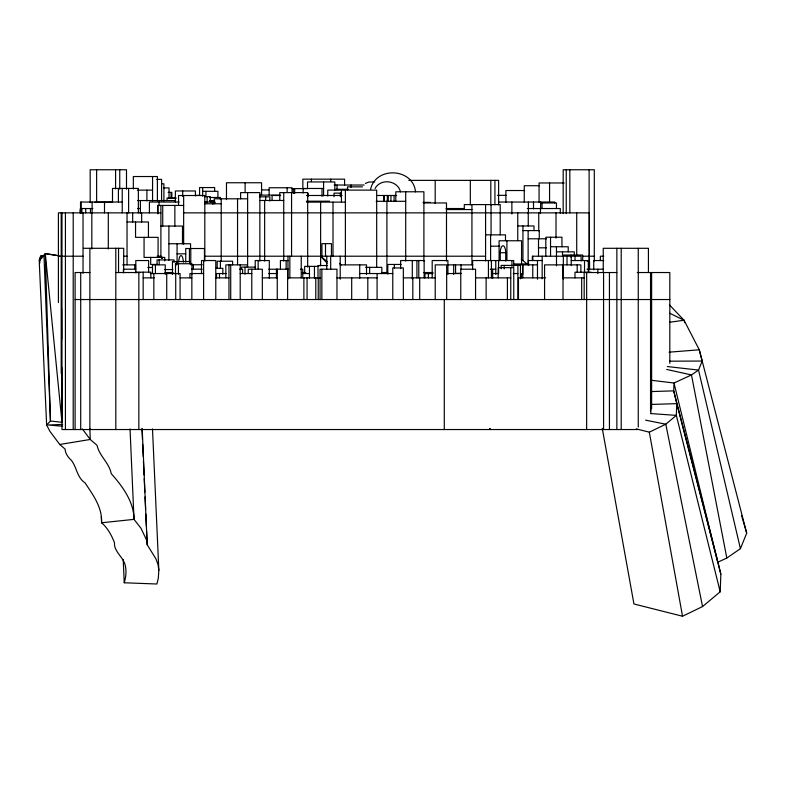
<?xml version="1.0" encoding="UTF-8"?>
<svg xmlns="http://www.w3.org/2000/svg" width="786" height="786" viewBox="0 0 786 786"><rect width="100%" height="100%" fill="white"/><g stroke="black" fill="none" stroke-linecap="round" stroke-linejoin="round"><path stroke-width="1.18" d="M46.639 425.059L50.451 421.001L43.977 255.303L40.685 256.207L39.379 259.537L39.3 262.475L46.639 425.059L49.98 431.426L59.756 444.473L65.13 449.111A67.095 26.351 4.8 0 0 71.477 460.419C76.832 467.464 77.048 477.672 85.045 482.859C93.131 495.082 102.367 507.422 101.571 522.778C107.643 527.966 111.583 535.286 114.481 542.694C113.715 551.723 123.756 557.284 125.377 565.851C126.546 571.471 125.898 577.317 124.247 582.77L156.866 584.008L158.291 578.339L158.841 570.302L152.494 428.93M158.841 570.302L158.015 564.495L155.893 558.826L147.188 544.718L142.217 429.048M602.263 428.331L633.948 603.982L682.533 616.244L702.546 606.566L720.202 591.799L720.85 574.202L717.795 561.44M39.909 260.156L40.007 258.604L39.713 263.271M39.339 261.011L40.685 256.207L43.053 256.207M669.397 304.83L684.046 320.246L699.275 349.799L702.193 361.049L698.538 370.078L691.493 374.942L673.995 383.018L650.877 380.228M720.85 574.202L676.766 403.64L673.71 390.868L673.995 383.018L717.765 562.226L726.814 558.05L740.422 548.657L746.7 533.154L699.275 349.799L669.043 352.177M370.54 189.495C375.551 166.003 413.318 167.939 415.529 191.892M375.069 188.542C380.591 178.019 397.883 180.308 400.496 191.892M58.469 255.647L45.283 253.632L42.67 256.983L39.379 259.537M636.287 428.881L649.324 432.172L665.791 424.204L676.333 415.381L676.766 403.64L651.063 404.436M365.382 183.452L368.732 182.067L374.716 181.91M59.756 444.473L90.262 439.472L97.051 445.328C99.282 455.959 109.126 462.689 111.278 473.712C122.518 486.338 133.885 501.694 134.013 519.369L140.989 528.261L147.296 541.623M669.692 322.24L684.046 320.246L684.645 322.614M62.693 424.42L48.329 425L62.644 426.267M651.682 391.556L673.71 390.868L717.51 560.32M669.574 361.187L702.193 361.049M156.758 179.375L161.592 179.375L161.592 200.754M408.808 180.367L498.619 180.367L498.619 204.832M564.25 182.971L539.068 182.971L539.068 202.248M161.513 183.796L163.901 183.796L163.901 200.98M334.197 185.024L364.134 185.024M539.451 185.722L524.262 185.722L524.262 202.287M362.425 186.852L347.481 186.852L347.481 190.094M163.901 187.913L169.039 187.913L169.039 198.416M323.577 188.473L303.15 188.473L303.15 192.992M291.901 188.601L307.837 188.601M335.73 189.298L348.336 189.298M261.571 189.927L268.753 189.927M137.383 190.124L152.563 190.124M524.655 190.526L505.889 190.526L505.889 202.356M202.69 191.312L217.909 191.312L217.909 197.483M168.145 192.393L171.829 192.393L171.829 198.377M341.34 193.13L334.021 193.13L334.021 196.696M259.94 195.105L280.012 195.105M195.36 195.38L200.125 195.38M497.42 195.341L506.361 195.341M280.651 195.488L272.084 195.488L272.084 200.351M306.363 195.488L342.067 195.488M377.476 195.488L396.675 195.488M204.409 196.618L210.284 196.618L210.284 202.031M259.419 196.834L269.853 196.834L269.853 201M209.695 197.483L220.463 197.483L220.463 199.556M176.113 197.984L167.064 197.984L167.064 200.42M171.338 198.377L175.818 198.377M247.619 198.809L214.195 198.809L214.195 203.771M259.842 200.479L283.736 200.479M137.589 200.558L175.612 200.558M209.695 200.587L214.647 200.587M306.422 201.187L329.54 201.187M376.18 201.295L405.704 201.295M122.233 202.031L80.526 202.031L80.526 212.868M179.159 202.031L149.419 202.031L149.419 212.868M204.694 202.012L215.148 202.031M306.461 202.12L345.388 202.12M498.707 202.031L554.7 202.031L554.7 202.965M94.929 202.228L112.585 202.228M422.956 202.385L430.443 202.385M423.762 202.945L446.497 202.945L446.497 261.08M212.672 203.073L215.118 203.073M540.621 202.965L556.459 202.965L556.459 208.536M212.466 203.319L215.246 203.319M204.812 203.771L221.21 203.771M183.649 205.441L157.603 205.441L157.603 212.868M80.526 208.536L80.143 212.868M81.135 208.536L92.886 208.536M137.589 208.536L140.399 208.536M446.026 208.536L463.995 208.536M527.268 208.536L560.3 208.536L560.3 213.212M446.34 209.557L471.934 209.557M160.894 212.868L58.41 212.868L58.41 302.59M183.649 212.868L589.372 212.868L589.372 269.627M127.037 221.986L148.436 221.986L148.436 237.352M517.758 225.955L533.999 225.955L533.999 230.593M160.894 226.063L182.48 226.063L182.48 243.748M522.945 230.593L539.275 230.593L539.275 238.787M485.581 234.857L505.496 234.857L505.496 240.516M528.133 238.787L546.427 238.787M168.892 243.748L190.566 243.748L190.566 248.229M490.602 246.175L499.768 246.175M550.544 246.755L568.229 246.755L568.229 251.844M538.508 247.816L546.427 247.816M83.454 248.297L123.726 248.297L123.648 272.536M556.459 251.844L574.281 251.844L574.281 255.037M500.26 260.038L500.26 252.728L506.292 252.728M177.076 253.839L185.742 253.839M58.41 256.207L83.031 256.207M123.53 256.207L127.037 256.207M157.18 256.207L160.894 256.207L162.496 257.975L160.894 256.207L160.894 205.441M204.812 256.207L485.581 256.207M582.465 256.207L594.304 256.207M603.736 256.207L600.347 256.207L600.347 260.539M288.501 260.539L280.415 260.539L280.415 268.812M542.173 260.539L528.339 260.539L528.339 264.872M571.235 260.539L588.311 260.539L588.311 272.457M603.736 260.539L593.725 260.539L593.725 269.785M587.132 261.384L589.569 261.384L589.569 269.195M514.25 263.958L529.007 263.958M157.711 264.44L150.686 264.44L150.686 257.415M401.155 264.46L387.773 264.46L387.773 274.137M191.666 264.764L202.179 264.764M122.685 264.872L135.506 264.872L135.506 269.205M340.191 264.872L366.512 264.872L366.512 274.432M447.804 264.872L472.867 264.872M513.543 264.872L537.477 264.872M563.336 264.872L580.883 264.872L580.883 272.457M327.389 265.521L317.996 265.521L317.996 277.871M318.762 266.366L304.673 266.366L304.673 273.538M255.479 267.122L241.449 267.122L241.449 269.51M365.647 267.338L381.829 267.338L381.829 273.538M147.758 267.466L152.553 267.466M215.855 268.311L222.841 268.311L222.841 274.285M135.801 269.205L123.392 269.205L123.392 272.84M191.42 269.205L202.12 269.156M239.642 269.205L242.589 269.205L242.589 273.538M268.655 269.225L288.501 269.205M300.36 269.205L302.757 269.205L302.757 277.871M490.317 269.205L495.77 269.205M586.975 269.205L603.54 269.205M164.48 269.549L172.871 269.549M135.506 272.172L150.853 272.172L150.853 277.871M591.023 272.241L574.988 272.241L574.988 277.871M89.899 272.536L75.102 272.536L75.102 429.539M115.807 272.536L140.055 272.536M164.981 272.536L173.077 272.536M302.099 272.536L305.754 272.536M381.416 272.536L387.695 272.536M423.467 272.536L433.017 272.536M585.275 272.536L616.863 272.536M637.318 272.536L669.819 272.536L669.819 363.309M461.244 273.361L455.566 273.361L455.566 264.872M150.303 273.538L180.082 273.538L180.082 299.535M203.613 273.538L189.937 273.538L189.937 277.871M226.181 273.538L216.533 273.538L216.533 277.871M240.202 273.538L251.785 273.538M268.704 273.538L276.898 273.538M302.325 273.538L309.458 273.538M359.713 273.538L392.774 273.538M432.968 273.577L424.99 273.577L424.99 277.871M446.664 273.538L461.225 273.538M492.655 273.538L498.609 273.538L498.57 260.539M513.317 273.538L517.895 273.538M143.17 277.871L154.272 277.871M180.082 277.871L191.853 277.871M215.786 277.871L228.962 277.871M262.337 277.871L277.262 277.871M287.617 277.871L320.659 277.871M336.968 277.871L377.084 277.871M403.346 277.871L435.218 277.871M475.559 277.871L510.762 277.871M545.602 277.871L518.465 277.871L518.465 299.535M563.012 277.871L584.185 277.871M75.102 299.535L651.623 299.535M652.744 299.535L669.819 299.535M638.035 429.539L61.966 429.539L61.966 212.868M650.729 413.564L676.333 415.381L720.202 591.799M61.789 367.327L61.966 422.279L50.451 421.001L45.283 253.632L59.127 255.833M667.304 366.551L698.538 370.078L740.422 548.657M645.581 420.156L665.791 424.204L702.546 606.566M666.685 369.449L691.493 374.942L726.814 558.05M669.751 313.26L684.046 320.246M327.192 261.62L320.629 256.207L327.192 263.281M521.216 259.105L527.268 264.184M339.552 263.281L341.193 265.049M82.422 428.999L90.262 439.472L89.859 428.458M162.23 258.132L160.894 256.207L161.818 258.427M741.611 515.606L746.7 533.154M41.697 258.358L40.685 256.207L40.685 259.537M649.324 432.172L682.533 616.244M45.283 253.632L61.966 422.279M141.952 428.399L142.443 439.423M142.669 444.316L143.219 456.558M143.435 461.461L144.044 474.931M144.211 478.605L144.821 492.065M145.037 496.968L145.587 509.21M145.813 514.113L146.363 526.355M146.579 531.248L147.188 544.718M130.034 428.979L134.013 519.369L101.571 522.778L101.296 516.667M123.215 559.485L124.247 582.77M61.603 308.711L61.701 339.238M651.623 272.536L651.623 408.691M650.867 272.536L650.867 413.593M650.543 272.536L650.543 411.137M648.421 272.536L648.421 248.297L603.245 248.297L603.245 272.536M638.261 248.297L638.261 427.083M621.205 248.297L621.205 429.539M616.863 248.297L616.863 429.539M609.435 272.536L609.435 429.539M603.579 272.536L603.579 429.539M597.851 269.205L597.851 273.538M594.304 261.09L594.304 169.756L563.179 169.756L563.179 213.586M589.117 169.756L589.117 269.627M588.655 269.205L588.655 272.457M586.651 272.536L586.651 429.539M584.519 260.539L584.519 272.094M584.185 272.241L584.185 299.535M582.711 260.323L582.711 255.037L562.521 255.037L562.521 251.844M581.679 277.871L581.679 299.535M581.109 261.021L581.109 256.207L532.348 256.207L532.348 260.539M577.199 264.872L577.199 272.457M576.718 212.868L576.718 254.998M575.028 256.207L575.028 260.539M571.235 256.207L571.235 265.413M570.931 255.037L570.931 257.15M569.83 169.756L569.83 212.868M567.011 256.207L567.011 264.872M566.244 169.756L566.244 213.586M563.336 256.207L563.336 279.217M563.09 277.871L563.09 264.872L544.57 264.872L544.57 299.535M563.012 264.872L563.012 299.535M561.951 246.755L561.951 237.225L545.808 237.225L545.808 256.207M556.459 246.755L556.508 265.835M556.016 212.868L556.016 238.148M550.544 237.225L550.544 256.285M549.561 182.971L549.561 202.1M542.173 256.207L542.173 278.814M542.035 202.965L542.035 208.536M540.621 202.031L540.621 209.017M540.454 208.536L540.454 213.428M538.744 212.868L538.744 230.927M538.508 238.787L538.508 256.413M537.477 260.539L537.477 279.217M533.507 202.031L533.507 208.929M532.829 256.207L532.829 260.539M532.77 264.872L532.77 277.871M528.398 202.031L528.398 213.428M528.251 212.868L528.251 225.955M528.133 230.593L528.133 264.902M522.945 225.955L522.945 260.559M522.808 264.872L522.808 277.871M522.729 264.872L522.729 274.324M521.57 263.958L521.57 240.771L499.09 240.771L499.09 260.726M521.511 273.538L521.511 277.871M520.46 278.814L520.46 265.413L501.173 265.413L501.173 268.812M517.895 265.413L517.895 299.535M517.758 212.868L517.758 240.477M513.71 266.631L513.71 260.539L472.622 260.539L472.622 269.647M513.759 299.535L513.759 267.662L498.177 267.662L498.177 277.871M511.873 202.031L511.873 213.969M511.941 260.539L511.941 266.444M510.762 267.662L510.762 299.535M507.412 277.871L507.412 299.535M506.921 240.771L506.921 260.304M505.732 261.139L505.732 252.728A6.976 2.741 -90 0 0 503.001 245.753A6.976 2.741 -90 0 0 500.26 252.728M504.18 265.413L504.18 268.891M500.21 234.857L500.21 204.596L464.3 204.596L464.3 209.557M495.77 260.539L495.77 274.402M494.925 180.367L494.925 204.832M492.655 269.205L492.655 278.264M491.417 260.539L491.417 277.871M491.063 204.596L491.063 234.857M490.808 180.367L490.808 204.832M490.602 234.857L490.602 260.726M488.42 260.539L488.42 277.871M486.141 277.871L486.141 299.535M485.581 204.596L485.581 261.021M475.559 299.535L475.559 269.205L460.763 269.205L460.763 299.535M471.934 204.596L471.934 264.744M470.323 180.367L470.323 204.832M461.028 264.872L461.028 269.598M453.699 264.872L453.699 274.432M447.912 274.402L447.912 260.539L432.192 260.539L432.192 277.871M446.664 299.535L446.664 264.872L435.218 264.872L435.218 299.535M444.286 299.535L444.286 429.539M435.189 180.367L435.189 203.603M428.36 273.577L428.36 277.871M424.145 277.871L424.145 260.539L400.644 260.539L400.644 268.625M423.9 261.08L423.9 191.784L395.8 191.784L395.8 201.295M419.695 277.871L419.695 299.535M418.781 260.539L418.781 277.871M416.924 260.539L416.924 277.871M412.817 277.871L412.817 299.535M412.296 260.539L412.296 278.814M405.704 191.784L405.704 261.08M403.346 299.535L403.346 267.947L392.774 267.947L392.774 299.535M394.326 264.46L394.326 268.016M394.061 195.488L394.061 201.53M390.966 195.488L390.907 201.53M388.245 195.488L388.245 201.53M387.341 195.488L387.341 201.53M386.909 201.295L386.909 273.282M384.364 195.488L384.364 201.53M383.725 195.488L383.725 201.53M377.084 273.538L377.084 299.535M376.681 267.181L376.681 190.124L327.752 190.094L327.752 196.068M369.656 267.338L369.656 273.538M367.809 277.871L367.809 299.535M359.713 264.872L359.713 278.264M351.696 277.871L351.696 299.535M351.067 185.024L351.067 187.363M345.388 190.124L345.388 264.744M344.592 185.024L344.592 179.159L302.856 179.159L302.856 188.601M341.448 190.124L341.448 202.12M340.348 193.13L340.348 196.696M340.21 256.207L340.21 279.217M337.017 185.024L337.017 189.868M336.968 299.535L336.968 269.205L320.059 269.205L320.059 299.535M334.807 190.104L334.807 181.949L307.513 181.949L307.513 188.473M333.009 202.12L333.009 256.207M331.456 256.207L331.456 243.66L321.936 243.66L321.936 256.207M330.729 179.159L330.729 181.507M330.68 256.207L330.68 269.441M326.76 256.207L326.76 269.441M325.502 243.66L325.502 256.207M323.577 181.949L323.577 195.812M322.014 188.473L322.014 196.382M321.867 269.205L321.867 299.535M320.629 202.12L320.629 265.835M318.232 277.871L318.232 299.535M315.775 277.871L315.775 299.535M314.449 266.366L314.449 278.215M311.423 179.159L311.423 181.517M309.458 266.366L309.458 278.264M308.033 193.395L308.033 196.628M307.68 267.181L307.68 192.609L279.777 192.609L279.777 200.479M307.061 277.871L307.061 299.535M303.887 277.871L303.887 299.535M301.235 256.207L301.235 277.871M294.681 188.601L294.681 193.454M293.345 188.601L293.345 193.454M292.058 192.521L292.058 187.756L269.156 187.756L269.156 194.899M291.567 192.609L291.567 256.207M289.847 256.207L289.847 277.871M287.981 256.207L287.981 278.912M287.617 269.205L287.617 299.535M287.136 187.756L287.136 192.521M286.124 260.539L286.124 269.205M283.736 192.609L283.736 261.08M277.262 269.205L277.262 299.535M277.055 269.225L277.055 273.548M276.436 269.205L276.436 277.871M269.313 278.264L269.313 260.539L255.204 260.539L255.204 268.812M265.658 196.834L265.658 200.469M264.646 200.479L264.646 261.08M262.337 299.535L262.337 269.205L248.238 269.205L248.238 273.538M261.571 194.83L261.571 182.755L226.476 182.755L226.476 199.624M259.852 261.08L259.852 192.609L240.604 192.609L240.604 198.809M258.152 260.539L258.152 268.812M251.785 269.205L251.785 299.535M247.619 192.609L247.619 267.181M247.276 267.23L247.276 264.872L225.847 264.872L225.847 277.871M245.114 182.755L245.114 192.393M245.016 267.122L245.016 274.285M240.202 264.872L240.202 299.535M237.549 198.809L237.549 264.744M232.587 264.872L232.587 261.207L217.191 261.207L217.191 268.35M230.711 264.872L230.711 299.535M228.962 264.872L228.962 299.535M221.21 198.809L221.21 261.08M220.404 261.207L220.404 268.35M219.491 273.538L219.491 277.871M215.786 299.535L215.786 260.539L201.501 260.539L201.501 273.538M214.657 191.312L214.657 187.559L199.565 187.559L199.565 195.38M212.8 202.012L212.8 204.183M211.051 200.587L211.051 202.031M207.131 196.618L207.131 202.7M205.942 191.312L205.942 196.461M204.812 261.08L204.812 195.518L178.54 195.518L178.54 205.441M204.458 260.117L204.458 248.514L185.742 248.514L185.742 262.2M203.613 260.539L203.613 299.535M202.69 187.559L202.69 196.205M195.429 195.871L195.429 190.969L175.376 190.969L175.376 202.031M193.405 264.764L193.405 269.578M191.981 274.059L191.981 263.723L175.494 263.723L175.494 274.334M191.853 273.538L191.853 299.535M190.792 248.514L190.792 264.764M189.986 263.929L189.986 261.532L172.458 261.532L172.458 274.373M189.426 248.514L189.426 262.003M183.649 195.518L183.649 244.161M182.706 190.969L182.706 196.5M178.451 263.723L178.451 274.334M177.449 261.532L177.449 263.929M177.076 243.748L177.076 262.18M176.28 261.532L176.28 265.029M175.72 273.538L175.72 299.535M174.856 205.441L174.856 226.063M174.011 262.337L174.011 259.93L157.072 259.93L157.072 264.44M171.053 192.393L171.053 198.416M168.892 226.063L168.892 260.313M166.73 273.538L166.73 299.535M165.266 274.324L165.266 264.872L152.484 264.872L152.484 273.538M164.736 260.923L164.736 257.415L144.064 257.415L144.064 237.352M162.731 205.441L162.731 226.063M159.185 259.93L159.185 264.744M159.047 202.031L159.047 205.647M158.015 205.441L158.015 213.9M158.084 257.415L158.084 237.352L135.546 237.352L135.546 221.986M157.397 200.902L157.397 176.536L133.345 176.536L133.345 188.984M155.431 264.872L155.431 273.538M153.84 273.538L153.84 299.535M152.563 176.536L152.563 200.892M148.613 272.094L148.613 260.539L135.801 260.539L135.801 272.84M146.913 190.124L146.913 200.892M143.17 272.172L143.17 299.535M141.657 212.868L141.657 221.986M140.399 200.558L140.399 213.428M138.847 272.536L138.847 429.539M138.365 212.868L138.365 188.424L112.496 188.424L112.496 202.228M134.838 264.872L134.838 269.598M132.677 212.868L132.677 221.986M128.619 188.424L128.619 212.868M127.037 212.868L127.037 264.744M126.497 189.23L126.497 169.756L90.174 169.756L90.174 202.631M122.233 188.424L122.233 212.868M119.747 169.756L119.747 189.23M118.548 248.297L118.548 272.536M118.401 188.424L118.401 202.031M115.807 248.297L115.807 429.539M115.591 169.756L115.591 188.915M108.301 212.868L108.301 248.985M104.499 202.031L104.499 212.868M96.629 169.756L96.629 202.09M92.109 202.031L92.109 212.868M91.824 212.868L91.824 248.985M90.469 208.536L90.469 212.868M89.869 248.297L89.869 429.539M85.713 208.536L85.713 212.868M83.031 212.868L83.031 273.292M81.882 208.536L81.882 212.868M81.135 202.031L81.135 212.868M80.712 272.536L80.712 429.539M80.368 208.536L80.368 212.868M73.206 212.868L73.206 429.539M65.425 212.868L65.425 429.539M61.2 212.868L61.2 373.389M178.717 262.16A6.966 2.319 -90 0 1 181.035 255.568A6.966 2.319 -90 0 1 183.344 262.16M489.884 428.458L489.855 429.539L489.855 428.458"/></g></svg>
